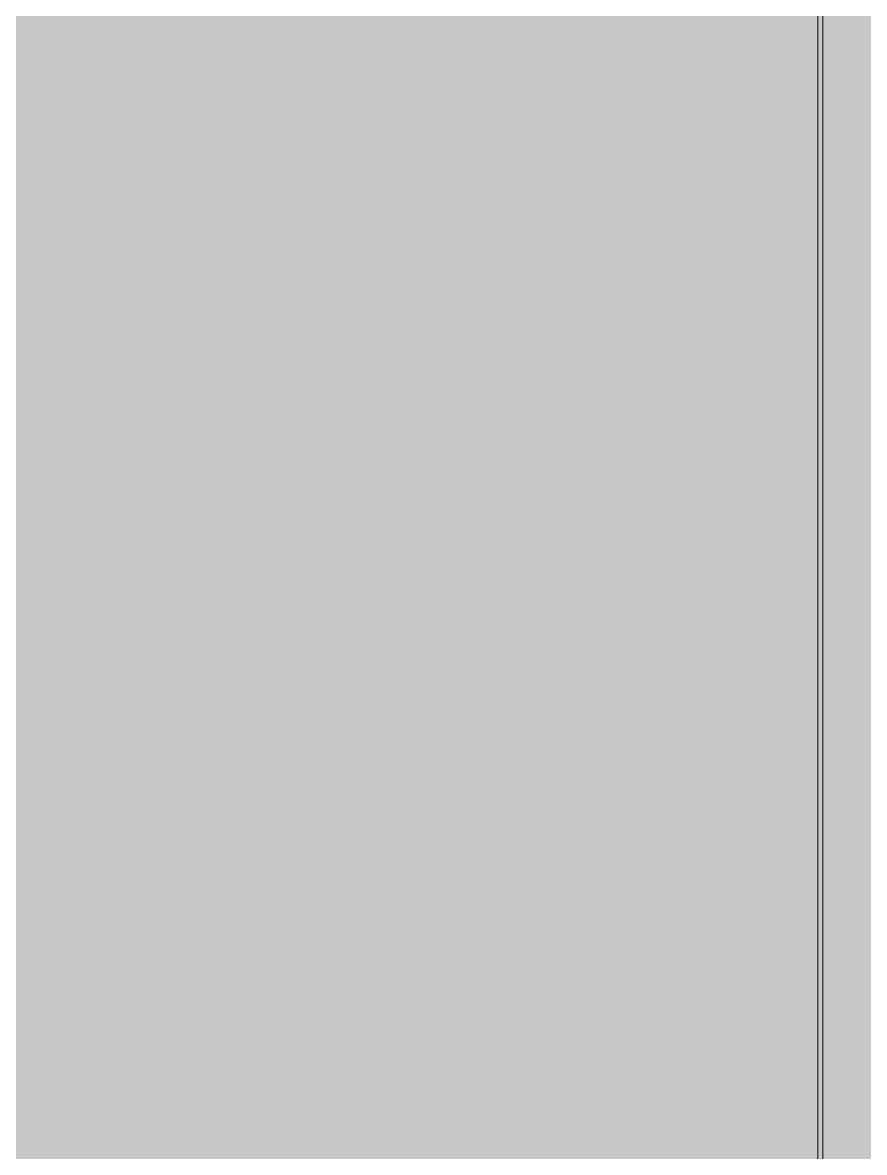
# Model space of a CAD drawing. Header units: millimetres. Extents: x 141848 to 1648660, y -821378 to -151356.
# Drawn here: x 429345 to 436925, y -234850 to -224677 of the extents above; entities that cross this region are included whole.
import ezdxf

# ---------------------------------------------------------------- set-up
doc = ezdxf.new("R2010")
doc.units = ezdxf.units.MM
doc.header["$MEASUREMENT"] = 0
doc.layers.add('Sols_ Dalles', color=7, linetype='Continuous')

# ---------------------------------------------------------------- blocks, each defined once
blk = doc.blocks.new('Dalle_30_2', base_point=(380203, -171996))
at = {"layer": 'Sols_ Dalles', "linetype": 'Continuous', "lineweight": 0, "true_color": 0x2e271c}
blk.add_hatch(color=250, dxfattribs=at).paths.add_polyline_path([(380203, -171996), (380203, -230016), (380203, -260811), (415475, -260811), (415475, -260796), (415475, -258650), (415475, -258011), (415475, -222496), (405655, -222496), (405655, -218296), (415454, -218296), (415454, -204496), (412055, -204496), (412055, -201781), (412055, -189811), (436505, -189811), (436505, -253396), (436505, -253416), (437905, -253416), (437905, -253396), (437905, -188411), (410655, -188411), (410655, -200381), (410655, -205896), (414054, -205896), (414054, -216896), (404255, -216896), (404255, -223896), (414054, -223896), (414054, -258650), (414054, -259411), (382690, -259411), (381560, -259411), (381560, -231416), (381560, -173396), (462926, -173396), (462926, -253416), (464326, -253416), (464326, -171996)])
at = {"layer": 'Sols_ Dalles', "color": 250, "linetype": 'Continuous', "lineweight": 5, "true_color": 0x1f1f1f, "flags": 128}
blk.add_lwpolyline([(415475, -258011), (415475, -222496), (405655, -222496), (405655, -218296), (415454, -218296), (415454, -204496), (412055, -204496), (412055, -201781), (412055, -189811), (436505, -189811), (436505, -253396)], dxfattribs=at)
blk = doc.blocks.new('Dalle_31_2', base_point=(360548, -295063))
at = {"linetype": 'Continuous', "lineweight": 0, "true_color": 0x6f6f6f}
h = blk.add_hatch(color=8, dxfattribs=at)
h.paths.add_polyline_path([(360548, -295063), (487920, -293827), (487920, -270903), (487463, -270903), (472886, -271041), (472886, -271062, 0.001346), (472886, -271073), (472897, -273095, -0.414214), (470908, -275106), (462184, -275106, -0.005189), (462131, -275116), (454148, -275196), (438771, -275253, -0.386553), (436573, -273475, -0.025189), (436562, -273329), (436569, -267730, -0.098562), (436800, -266944), (436817, -266952, -0.258849), (438655, -265606), (438653, -265587), (439337, -265587), (439337, -265687), (439337, -270687), (469237, -270687), (469237, -265687), (470908, -265687), (472605, -265687), (472605, -163738), (371863, -163738), (371863, -271041), (371883, -271041), (371883, -272001), (371883, -272001, -0.409427), (367883, -275935), (360548, -275935)])
h.paths.add_polyline_path([(377135, -260640), (373845, -260640), (373845, -248365), (373845, -243090), (373845, -242190), (377135, -242190)], flags=0)
h.paths.add_polyline_path([(380203, -193811), (380203, -171996), (431506, -171996), (464310, -171996), (464310, -262266), (464310, -262366), (438594, -262351), (437926, -262351), (436550, -262351), (436550, -189811), (412055, -189811), (412055, -201781), (412055, -204496), (415454, -204496), (415454, -208496), (415454, -218296), (405655, -218296), (405655, -222496), (415475, -222496), (415475, -260811), (380203, -260811), (380203, -230016)], flags=0)
h.paths.add_polyline_path([(381437, -269434, -0.090319), (381558, -268728, -0.201449), (382612, -267593, -0.104211), (383418, -267415), (384017, -267409, -0.104045), (384825, -267571, -0.238255), (385984, -268953, -0.055189), (386036, -269390), (386038, -269611), (386051, -270890), (385792, -271893, -0.267949), (384070, -272909), (383470, -272915, -0.193717), (382079, -272370, -0.070569), (381728, -271931, -0.131652), (381451, -270934)], flags=0)
h.paths.add_polyline_path([(392017, -273452), (392030, -267378, -0.380557), (394017, -265610), (394094, -265610), (394094, -270610), (409094, -270610), (409094, -265610), (414056, -265610, -0.414214), (415556, -267110), (415556, -273661, -0.345502), (413837, -275433), (394027, -275599, -0.415791), (392017, -273599)], flags=0)
h.paths.add_polyline_path([(424210, -271504, -0.134474), (423930, -270485), (423930, -268985, -0.414214), (425930, -266985), (426530, -266985, -0.414214), (428530, -268985), (428530, -270485, -0.12882), (428274, -271466, -0.270936), (426530, -272485), (425930, -272485, -0.26498)], flags=0)
at = {"color": 9, "linetype": 'Continuous', "lineweight": 5, "flags": 128}
blk.add_lwpolyline([(380203, -193811), (380203, -230016), (380203, -260811), (415475, -260811), (415475, -222496), (405655, -222496), (405655, -218296), (415454, -218296), (415454, -208496), (415454, -204496), (412055, -204496), (412055, -201781), (412055, -189811), (436550, -189811), (436550, -262351), (437926, -262351), (438594, -262351), (464310, -262366), (464310, -262266), (464310, -171996), (431506, -171996), (380203, -171996)], close=True, dxfattribs=at)

msp = doc.modelspace()

# ---------------------------------------------------------------- block references
at = {"color": 9, "linetype": 'Continuous', "lineweight": 5}
msp.add_blockref('Dalle_31_2', (360547.961, -295062.571), dxfattribs=at)
at = {"layer": 'Sols_ Dalles', "color": 250, "linetype": 'Continuous', "lineweight": 5, "true_color": 0x1f1f1f}
msp.add_blockref('Dalle_30_2', (380202.952, -171995.57), dxfattribs=at)

doc.saveas('drawing.dxf')
